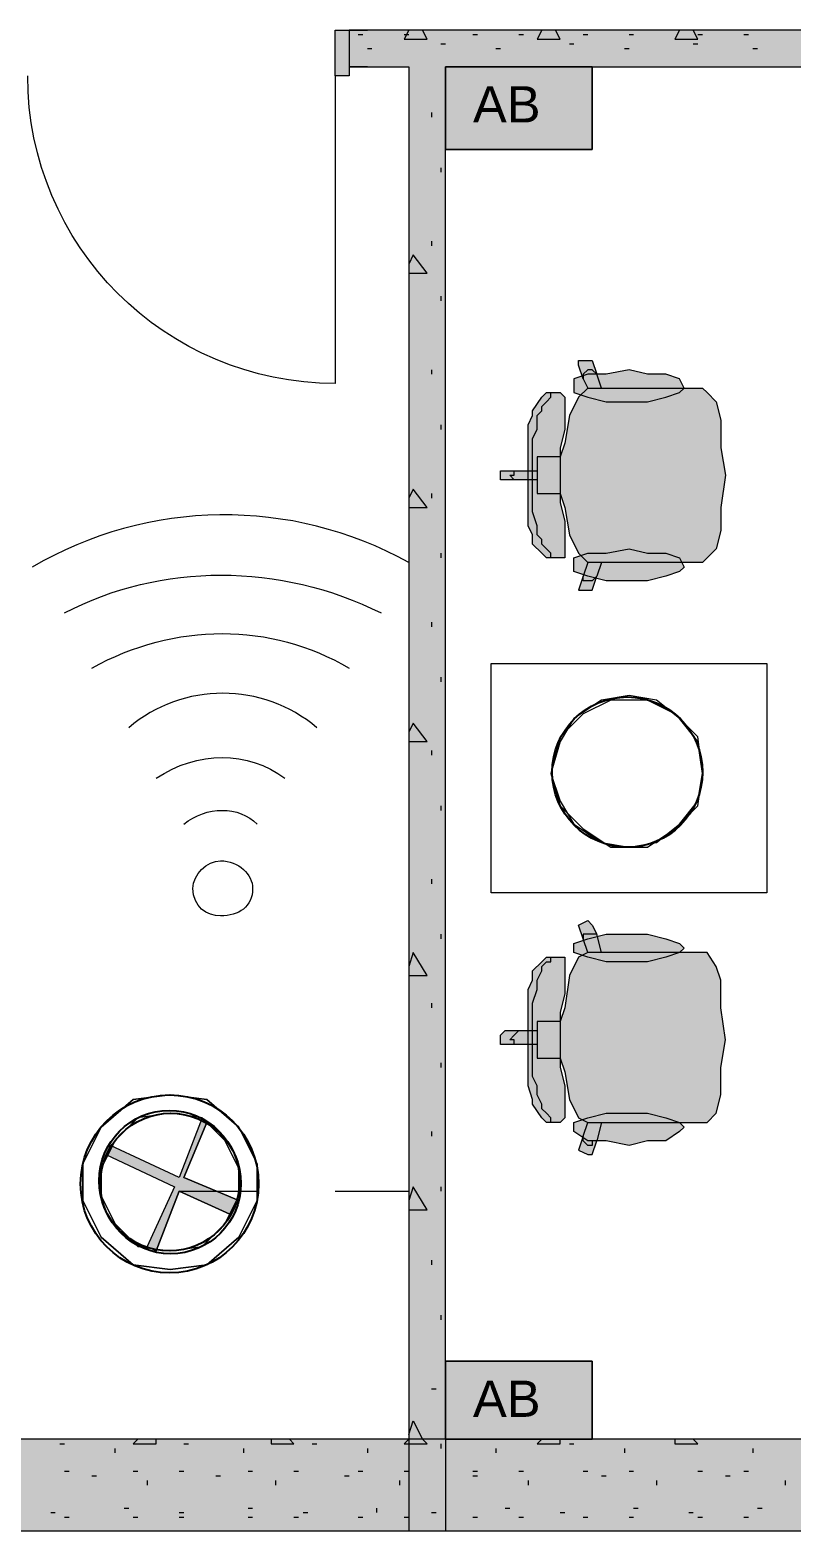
# Model space of a CAD drawing. Header units: inches. Extents: x 0.12 to 8.16, y 2.81 to 8.2.
# Drawn here: x 2.878 to 3.154, y 4.978 to 5.523 of the extents above; entities that cross this region are included whole.
import ezdxf

# ---------------------------------------------------------------- set-up
doc = ezdxf.new("R2010")
doc.units = ezdxf.units.IN
doc.header["$MEASUREMENT"] = 0
for name, color, linetype, true_color in [('PDF_Geometry', 7, 'Continuous', 0x029e21), ('PDF_Solid Fills', 7, 'Continuous', 0xffffff), ('PDF_Text', 7, 'Continuous', 0x5555ff)]:
    doc.layers.add(name, color=color, linetype=linetype, true_color=true_color)
doc.styles.add('PDF F2', font='arial.ttf')

msp = doc.modelspace()

# ---------------------------------------------------------------- hatches: boundary and pattern name
at = {"layer": 'PDF_Solid Fills', "transparency": 33554559}
for points in [[(3.113333384195963, 5.393333435058594), (3.118333384195963, 5.393333435058594), (3.121666717529297, 5.393333435058594), (3.123333384195963, 5.391666768391927), (3.126666717529297, 5.388333435058594), (3.126666717529297, 5.388333435058594), (3.128333384195964, 5.381666768391927), (3.128333384195964, 5.373333435058594), (3.128333384195964, 5.371666768391927), (3.13000005086263, 5.361666768391927), (3.048333384195963, 5.361666768391927), (3.048333384195963, 5.363333435058594), (3.05000005086263, 5.363333435058594), (3.05500005086263, 5.363333435058594), (3.061666717529297, 5.363333435058594), (3.061666717529297, 5.368333435058593), (3.06500005086263, 5.368333435058593), (3.07000005086263, 5.368333435058593), (3.071666717529297, 5.373333435058594), (3.073333384195963, 5.383333435058594), (3.076666717529297, 5.390000101725261), (3.08000005086263, 5.393333435058594), (3.078333384195963, 5.396666768391927), (3.076666717529297, 5.401666768391927), (3.076666717529297, 5.403333435058594), (3.08000005086263, 5.403333435058594), (3.081666717529297, 5.403333435058594), (3.083333384195964, 5.398333435058594), (3.08500005086263, 5.393333435058594)], [(3.09499994913737, 5.40000025431315), (3.101666615804036, 5.398333587646484), (3.108333282470703, 5.398333587646484), (3.113333282470703, 5.396666920979817), (3.11499994913737, 5.393333587646484), (3.113333282470703, 5.391666920979817), (3.108333282470703, 5.390000254313151), (3.101666615804036, 5.388333587646484), (3.09499994913737, 5.388333587646484), (3.086666615804036, 5.388333587646484), (3.07999994913737, 5.390000254313151), (3.07499994913737, 5.391666920979817), (3.07499994913737, 5.393333587646484), (3.07499994913737, 5.396666920979817), (3.07999994913737, 5.398333587646484), (3.086666615804036, 5.398333587646484)], [(3.058333290947808, 5.370000203450521), (3.058333290947808, 5.38000020345052), (3.059999957614474, 5.383333536783854), (3.059999957614474, 5.38500020345052), (3.063333290947808, 5.39000020345052), (3.064999957614475, 5.391666870117187), (3.069999957614475, 5.391666870117187), (3.071666624281141, 5.39000020345052), (3.071666624281141, 5.388333536783854), (3.071666624281141, 5.38500020345052), (3.071666624281141, 5.378333536783854), (3.069999957614475, 5.371666870117187), (3.069999957614475, 5.361666870117187), (3.058333290947808, 5.361666870117187)], [(3.113333384195963, 5.33000013563368), (3.08500005086263, 5.33000013563368), (3.083333384195964, 5.32500013563368), (3.081666717529297, 5.320000135633681), (3.08000005086263, 5.320000135633681), (3.076666717529297, 5.320000135633681), (3.076666717529297, 5.320000135633681), (3.078333384195963, 5.32500013563368), (3.08000005086263, 5.33000013563368), (3.076666717529297, 5.333333468967013), (3.073333384195963, 5.34000013563368), (3.071666717529297, 5.35000013563368), (3.07000005086263, 5.355000135633681), (3.06500005086263, 5.355000135633681), (3.061666717529297, 5.355000135633681), (3.061666717529297, 5.360000135633681), (3.05500005086263, 5.360000135633681), (3.05000005086263, 5.360000135633681), (3.048333384195963, 5.360000135633681), (3.048333384195963, 5.361666802300347), (3.13000005086263, 5.361666802300347), (3.128333384195964, 5.35000013563368), (3.128333384195964, 5.35000013563368), (3.128333384195964, 5.341666802300347), (3.126666717529297, 5.33500013563368), (3.126666717529297, 5.33500013563368), (3.123333384195963, 5.331666802300347), (3.121666717529297, 5.33000013563368), (3.118333384195963, 5.33000013563368)], [(3.058333290947808, 5.353333367241754), (3.058333290947808, 5.361666700575087), (3.069999957614475, 5.361666700575087), (3.069999957614475, 5.351666700575087), (3.071666624281141, 5.34500003390842), (3.071666624281141, 5.338333367241754), (3.071666624281141, 5.33500003390842), (3.071666624281141, 5.331666700575087), (3.069999957614475, 5.331666700575087), (3.064999957614475, 5.331666700575087), (3.063333290947808, 5.333333367241754), (3.059999957614474, 5.336666700575087), (3.059999957614474, 5.34000003390842), (3.058333290947808, 5.343333367241754)], [(3.09499994913737, 5.323332892523871), (3.086666615804036, 5.323332892523871), (3.07999994913737, 5.324999559190538), (3.07499994913737, 5.326666225857204), (3.07499994913737, 5.328332892523871), (3.07499994913737, 5.331666225857205), (3.07999994913737, 5.333332892523871), (3.086666615804036, 5.333332892523871), (3.09499994913737, 5.334999559190538), (3.101666615804036, 5.333332892523871), (3.108333282470703, 5.333332892523871), (3.113333282470703, 5.331666225857205), (3.11499994913737, 5.328332892523871), (3.113333282470703, 5.326666225857204), (3.108333282470703, 5.324999559190538), (3.101666615804036, 5.323332892523871)], [(3.113333384195963, 5.188333299424913), (3.118333384195963, 5.188333299424913), (3.121666717529297, 5.188333299424913), (3.123333384195963, 5.188333299424913), (3.126666717529297, 5.183333299424913), (3.126666717529297, 5.183333299424913), (3.128333384195964, 5.178333299424913), (3.128333384195964, 5.168333299424913), (3.128333384195964, 5.168333299424913), (3.13000005086263, 5.156666632758246), (3.048333384195963, 5.156666632758246), (3.048333384195963, 5.158333299424912), (3.05000005086263, 5.159999966091579), (3.05500005086263, 5.159999966091579), (3.061666717529297, 5.159999966091579), (3.061666717529297, 5.163333299424912), (3.06500005086263, 5.163333299424912), (3.07000005086263, 5.163333299424912), (3.071666717529297, 5.168333299424913), (3.073333384195963, 5.179999966091579), (3.076666717529297, 5.186666632758246), (3.08000005086263, 5.188333299424913), (3.078333384195963, 5.193333299424912), (3.076666717529297, 5.198333299424912), (3.076666717529297, 5.198333299424912), (3.08000005086263, 5.199999966091579), (3.081666717529297, 5.198333299424912), (3.083333384195964, 5.194999966091579), (3.08500005086263, 5.188333299424913)], [(3.09499994913737, 5.194999694824219), (3.101666615804036, 5.194999694824219), (3.108333282470703, 5.193333028157552), (3.113333282470703, 5.191666361490886), (3.11499994913737, 5.189999694824219), (3.113333282470703, 5.188333028157552), (3.108333282470703, 5.186666361490885), (3.101666615804036, 5.184999694824219), (3.09499994913737, 5.184999694824219), (3.086666615804036, 5.184999694824219), (3.07999994913737, 5.186666361490885), (3.07499994913737, 5.188333028157552), (3.07499994913737, 5.189999694824219), (3.07499994913737, 5.191666361490886), (3.07999994913737, 5.193333028157552), (3.086666615804036, 5.194999694824219)], [(3.058333290947808, 5.16500006781684), (3.058333290947808, 5.17500006781684), (3.059999957614474, 5.178333401150174), (3.059999957614474, 5.181666734483507), (3.063333290947808, 5.18500006781684), (3.064999957614475, 5.186666734483507), (3.069999957614475, 5.186666734483507), (3.071666624281141, 5.186666734483507), (3.071666624281141, 5.183333401150174), (3.071666624281141, 5.18000006781684), (3.071666624281141, 5.173333401150174), (3.069999957614475, 5.166666734483507), (3.069999957614475, 5.156666734483506), (3.058333290947808, 5.156666734483506)], [(3.113333384195963, 5.126666598849826), (3.08500005086263, 5.126666598849826), (3.083333384195964, 5.119999932183159), (3.081666717529297, 5.114999932183159), (3.08000005086263, 5.114999932183159), (3.076666717529297, 5.116666598849826), (3.076666717529297, 5.116666598849826), (3.078333384195963, 5.121666598849826), (3.08000005086263, 5.126666598849826), (3.076666717529297, 5.128333265516493), (3.073333384195963, 5.13499993218316), (3.071666717529297, 5.144999932183159), (3.07000005086263, 5.149999932183159), (3.06500005086263, 5.149999932183159), (3.061666717529297, 5.149999932183159), (3.061666717529297, 5.154999932183159), (3.05500005086263, 5.154999932183159), (3.05000005086263, 5.154999932183159), (3.048333384195963, 5.154999932183159), (3.048333384195963, 5.156666598849826), (3.13000005086263, 5.156666598849826), (3.128333384195964, 5.146666598849825), (3.128333384195964, 5.146666598849825), (3.128333384195964, 5.136666598849826), (3.126666717529297, 5.129999932183159), (3.126666717529297, 5.129999932183159), (3.123333384195963, 5.126666598849826), (3.121666717529297, 5.126666598849826), (3.118333384195963, 5.126666598849826)], [(3.058333290947808, 5.15000025431315), (3.058333290947808, 5.156666920979817), (3.069999957614475, 5.156666920979817), (3.069999957614475, 5.146666920979817), (3.071666624281141, 5.140000254313151), (3.071666624281141, 5.135000254313151), (3.071666624281141, 5.130000254313151), (3.071666624281141, 5.128333587646484), (3.069999957614475, 5.126666920979817), (3.064999957614475, 5.126666920979817), (3.063333290947808, 5.128333587646484), (3.059999957614474, 5.133333587646484), (3.059999957614474, 5.135000254313151), (3.058333290947808, 5.140000254313151)], [(3.09499994913737, 5.118333180745442), (3.086666615804036, 5.119999847412109), (3.07999994913737, 5.119999847412109), (3.07499994913737, 5.123333180745442), (3.07499994913737, 5.124999847412109), (3.07499994913737, 5.126666514078776), (3.07999994913737, 5.128333180745442), (3.086666615804036, 5.129999847412109), (3.09499994913737, 5.129999847412109), (3.101666615804036, 5.129999847412109), (3.108333282470703, 5.128333180745442), (3.113333282470703, 5.126666514078776), (3.11499994913737, 5.124999847412109), (3.113333282470703, 5.123333180745442), (3.108333282470703, 5.119999847412109), (3.101666615804036, 5.119999847412109)]]:
    msp.add_hatch(color=256, dxfattribs=at).paths.add_polyline_path(points)
at = {"layer": 'PDF_Solid Fills', "true_color": 0xaaaaaa, "transparency": 33554559}
msp.add_hatch(color=253, dxfattribs=at).paths.add_polyline_path([(2.953333112928602, 5.098333570692274), (2.949999779595269, 5.093333570692274), (2.931666446261936, 5.101666904025607), (2.923333112928602, 5.080000237358941), (2.919999779595269, 5.081666904025608), (2.929999779595269, 5.103333570692274), (2.904999779595269, 5.115000237358941), (2.906666446261935, 5.118333570692274), (2.931666446261936, 5.106666904025608), (2.939999779595269, 5.128333570692274), (2.941666446261936, 5.126666904025607), (2.933333112928602, 5.106666904025608)])

# ---------------------------------------------------------------- linework, layer by layer
at = {"layer": 'PDF_Geometry', "color": 30, "lineweight": 9, "true_color": 0xff6600}
msp.add_lwpolyline([(2.993333177083333, 5.506666822916666), (2.988333385416666, 5.506666822916666), (2.988333385416666, 5.523333229166667), (2.993333177083333, 5.523333229166667)], close=True, dxfattribs=at)
at = {"layer": 'PDF_Geometry', "color": 7, "lineweight": 9}
for points in [[(3.02833334375, 5.011666614583334), (3.02833334375, 5.510000229166667), (3.3999999375, 5.510000229166667), (3.3999999375, 5.523333229166667), (3.02833334375, 5.523333229166667), (2.993333177083333, 5.523333229166667), (2.993333177083333, 5.510000229166667), (3, 5.510000229166667), (2.993333177083333, 5.510000229166667)], [(3, 5.523333229166667), (2.993333177083333, 5.523333229166667), (3, 5.523333229166667), (2.993333177083333, 5.523333229166667), (2.993333177083333, 5.510000229166667), (3, 5.510000229166667)], [(2.993333177083333, 5.523333229166667), (2.993333177083333, 5.510000229166667), (3.015000020833333, 5.510000229166667), (3.015000020833333, 5.011666614583334)], [(3.015000020833333, 4.978333156250001), (3.02833334375, 4.978333156250001)]]:
    msp.add_lwpolyline(points, dxfattribs=at)
at = {"layer": 'PDF_Geometry', "color": 85, "lineweight": 13, "true_color": 0x68b353}
for points in [[(2.99666659375, 5.52166684375), (2.998333291666667, 5.52166684375)], [(3.015000020833333, 5.523333229166667), (3.013333322916666, 5.519999822916667), (3.02166653125, 5.519999822916667), (3.020000135416666, 5.523333229166667)], [(3.013333322916666, 5.52166684375), (3.015000020833333, 5.52166684375)], [(3.038333260416667, 5.52166684375), (3.039999958333333, 5.52166684375)], [(3.054999989583333, 5.52166684375), (3.0566666875, 5.52166684375)], [(3.063333197916667, 5.523333229166667), (3.061666802083333, 5.519999822916667), (3.070000010416667, 5.519999822916667), (3.0683333125, 5.523333229166667)], [(3.07833321875, 5.52166684375), (3.079999927083334, 5.52166684375)], [(3.094999947916667, 5.52166684375), (3.09666665625, 5.52166684375)], [(3.113333385416666, 5.523333229166667), (3.111666677083333, 5.519999822916667), (3.119999885416667, 5.519999822916667), (3.118333177083333, 5.523333229166667)], [(3.119999885416667, 5.52166684375), (3.12166659375, 5.52166684375)], [(3.136666614583334, 5.52166684375), (3.138333322916666, 5.52166684375)], [(3, 5.516666416666666), (3.001666708333333, 5.516666416666666)], [(3.026666645833333, 5.5183334375), (3.02833334375, 5.5183334375)], [(3.04666678125, 5.516666416666666), (3.048333489583333, 5.516666416666666)], [(3.073333427083333, 5.5183334375), (3.075000125, 5.5183334375)], [(3.093333239583333, 5.516666416666666), (3.094999947916667, 5.516666416666666)], [(3.118333177083333, 5.5183334375), (3.119999885416667, 5.5183334375)], [(3.140000020833333, 5.516666416666666), (3.141666729166666, 5.516666416666666)], [(3.023333229166666, 5.493333177083334), (3.023333229166666, 5.491666791666667)], [(3.026666645833333, 5.473333354166668), (3.026666645833333, 5.47166696875)], [(3.023333229166666, 5.44666671875), (3.023333229166666, 5.444999697916667)], [(3.015000020833333, 5.435000104166667), (3.02166653125, 5.435000104166667), (3.016666729166666, 5.441666916666668), (3.015000020833333, 5.438333510416667)], [(3.026666645833333, 5.426666895833334), (3.026666645833333, 5.424999875)], [(3.023333229166666, 5.400000250000001), (3.023333229166666, 5.398333229166667)], [(3.026666645833333, 5.379999791666666), (3.026666645833333, 5.37833340625)], [(3.015000020833333, 5.34999975), (3.02166653125, 5.34999975), (3.016666729166666, 5.356666562500001), (3.015000020833333, 5.353333156250001)], [(3.023333229166666, 5.355000177083333), (3.023333229166666, 5.353333156250001)], [(3.026666645833333, 5.333333333333334), (3.026666645833333, 5.331666947916666)], [(3.023333229166666, 5.308333083333333), (3.023333229166666, 5.306666687500001)], [(3.026666645833333, 5.288333260416667), (3.026666645833333, 5.286666875000001)], [(3.015000020833333, 5.265000020833334), (3.02166653125, 5.265000020833334), (3.016666729166666, 5.27166684375), (3.015000020833333, 5.2683334375)], [(3.023333229166666, 5.261666614583334), (3.023333229166666, 5.260000229166667)], [(3.026666645833333, 5.241666791666667), (3.026666645833333, 5.239999770833334)], [(3.023333229166666, 5.215000156249999), (3.023333229166666, 5.213333125)], [(3.026666645833333, 5.194999697916667), (3.026666645833333, 5.1933333125)], [(3.015000020833333, 5.180000302083334), (3.02166653125, 5.180000302083334), (3.016666729166666, 5.188333510416667), (3.015000020833333, 5.183333083333333)], [(3.023333229166666, 5.170000072916667), (3.023333229166666, 5.168333052083334)], [(3.026666645833333, 5.148333229166667), (3.026666645833333, 5.14666684375)], [(3.023333229166666, 5.123333614583333), (3.023333229166666, 5.12166659375)], [(3.015000020833333, 5.094999947916667), (3.02166653125, 5.094999947916667), (3.016666729166666, 5.103333156250001), (3.015000020833333, 5.098333354166668)], [(3.026666645833333, 5.103333156250001), (3.026666645833333, 5.101666770833333)], [(3.023333229166666, 5.076666510416667), (3.023333229166666, 5.075000125000001)], [(3.026666645833333, 5.056666687500001), (3.026666645833333, 5.055000302083334)], [(3.023333229166666, 5.030000052083333), (3.0249999375, 5.030000052083333)], [(3.015000020833333, 5.013333635416667), (3.016666729166666, 5.0183334375), (3.020000135416666, 5.011666614583334)]]:
    msp.add_lwpolyline(points, dxfattribs=at)
at = {"layer": 'PDF_Geometry', "color": 7, "lineweight": 13}
for points in [[(3.081666625, 5.480000177083333), (3.081666625, 5.510000229166667), (3.02833334375, 5.510000229166667), (3.02833334375, 5.480000177083333)], [(3.12166659375, 5.25333340625), (3.119999885416667, 5.266666416666666), (3.111666677083333, 5.275000250000001), (3.101666770833333, 5.280000052083333), (3.088333447916666, 5.280000052083333), (3.07833321875, 5.275000250000001), (3.070000010416667, 5.266666416666666), (3.066666604166667, 5.25333340625), (3.070000010416667, 5.241666791666667), (3.07833321875, 5.233333583333334), (3.088333447916666, 5.226666770833333), (3.101666770833333, 5.226666770833333), (3.111666677083333, 5.233333583333334), (3.119999885416667, 5.241666791666667)], [(3.081666625, 5.011666614583334), (3.081666625, 5.04000028125), (3.02833334375, 5.04000028125), (3.02833334375, 5.011666614583334)], [(2.811666802083333, 5.011666614583334), (2.811666802083333, 4.984999979166666), (2.811666802083333, 4.978333156250001), (2.811666802083333, 4.984999979166666), (2.811666802083333, 4.978333156250001), (3.015000020833333, 4.978333156250001), (3.02833334375, 4.978333156250001), (3.183333395833333, 4.978333156250001), (3.183333395833333, 4.984999979166666), (3.183333395833333, 5.011666614583334), (3.02833334375, 5.011666614583334), (3.015000020833333, 5.011666614583334)]]:
    msp.add_lwpolyline(points, close=True, dxfattribs=at)
at = {"layer": 'PDF_Geometry', "color": 1, "lineweight": 13}
for points in [[(3.02833334375, 5.510000229166667), (3.081666625, 5.510000229166667), (3.081666625, 5.480000177083333), (3.02833334375, 5.480000177083333)], [(3.045000072916666, 5.293333052083334), (3.145000135416666, 5.293333052083334), (3.145000135416666, 5.209999718750001), (3.045000072916666, 5.209999718750001)], [(3.12166659375, 5.25333340625), (3.119999885416667, 5.265000020833334), (3.113333385416666, 5.273333229166667), (3.104999864583333, 5.280000052083333), (3.094999947916667, 5.2816664375), (3.085000041666667, 5.280000052083333), (3.075000125, 5.273333229166667), (3.070000010416667, 5.265000020833334), (3.066666604166667, 5.25333340625), (3.070000010416667, 5.243333177083334), (3.075000125, 5.234999979166666), (3.085000041666667, 5.228333156250001), (3.094999947916667, 5.226666770833333), (3.104999864583333, 5.228333156250001), (3.113333385416666, 5.234999979166666), (3.119999885416667, 5.243333177083334)], [(3.02833334375, 5.04000028125), (3.081666625, 5.04000028125), (3.081666625, 5.011666614583334), (3.02833334375, 5.011666614583334)]]:
    msp.add_lwpolyline(points, close=True, dxfattribs=at)
at = {"layer": 'PDF_Geometry', "color": 30, "lineweight": 13, "true_color": 0xff6600}
msp.add_lwpolyline([(2.988333385416666, 5.506666822916666), (2.988333385416666, 5.394999822916667, -0.4141804958960137), (2.876666708333328, 5.506666822916666)], format="xyb", dxfattribs=at)
at = {"layer": 'PDF_Geometry', "lineweight": 9}
for points in [[(3.085000041666667, 5.3933334375), (3.083333333333333, 5.398333229166667), (3.081666625, 5.400000250000001), (3.079999927083334, 5.400000250000001), (3.07833321875, 5.398333229166667), (3.07833321875, 5.39666684375), (3.076666510416667, 5.401666645833333), (3.076666510416667, 5.40333303125), (3.079999927083334, 5.40333303125), (3.081666625, 5.40333303125), (3.083333333333333, 5.398333229166667)], [(3.07833321875, 5.398333229166667), (3.07833321875, 5.398333229166667)], [(3.07833321875, 5.39666684375), (3.079999927083334, 5.3933334375), (3.085000041666667, 5.3933334375), (3.113333385416666, 5.3933334375), (3.118333177083333, 5.3933334375), (3.12166659375, 5.3933334375), (3.123333291666667, 5.391666416666666), (3.126666708333333, 5.388333635416667), (3.128333406249999, 5.381666822916666), (3.128333406249999, 5.373333614583333), (3.128333406249999, 5.37166659375), (3.130000114583333, 5.361666364583334), (3.128333406249999, 5.34999975), (3.128333406249999, 5.341666541666667), (3.126666708333333, 5.334999718750001), (3.123333291666667, 5.331666947916666), (3.12166659375, 5.329999927083334), (3.118333177083333, 5.329999927083334), (3.113333385416666, 5.329999927083334), (3.085000041666667, 5.329999927083334), (3.079999927083334, 5.329999927083334), (3.07833321875, 5.325000125000001)], [(3.079999927083334, 5.400000250000001), (3.079999927083334, 5.400000250000001)], [(3.081666625, 5.400000250000001), (3.081666625, 5.400000250000001)], [(3.081666625, 5.400000250000001), (3.081666625, 5.400000250000001)], [(3.066666604166667, 5.331666947916666), (3.066666604166667, 5.333333333333334), (3.064999895833333, 5.334999718750001), (3.063333197916667, 5.336666739583334), (3.063333197916667, 5.338333125), (3.061666802083333, 5.340000156249999), (3.061666802083333, 5.3433335625), (3.060000104166667, 5.348333354166668), (3.060000104166667, 5.353333156250001), (3.060000104166667, 5.356666562500001), (3.060000104166667, 5.361666364583334), (3.060000104166667, 5.366666791666667), (3.060000104166667, 5.370000208333334), (3.060000104166667, 5.375), (3.061666802083333, 5.37833340625), (3.061666802083333, 5.383333208333333), (3.063333197916667, 5.385000229166667), (3.063333197916667, 5.386666614583334), (3.064999895833333, 5.388333635416667), (3.066666604166667, 5.390000020833334), (3.066666604166667, 5.391666416666666)], [(3.079999927083334, 5.3933334375), (3.076666510416667, 5.390000020833334), (3.073333427083333, 5.383333208333333), (3.07166671875, 5.373333614583333), (3.070000010416667, 5.368333177083334), (3.070000010416667, 5.361666364583334), (3.070000010416667, 5.355000177083333), (3.07166671875, 5.34999975), (3.073333427083333, 5.340000156249999), (3.076666510416667, 5.333333333333334), (3.079999927083334, 5.329999927083334)], [(3.079999927083334, 5.3933334375), (3.079999927083334, 5.3933334375)], [(3.066666604166667, 5.390000020833334), (3.066666604166667, 5.390000020833334)], [(3.126666708333333, 5.388333635416667), (3.126666708333333, 5.388333635416667)], [(3.070000010416667, 5.368333177083334), (3.064999895833333, 5.368333177083334), (3.061666802083333, 5.368333177083334), (3.061666802083333, 5.363333385416666), (3.061666802083333, 5.361666364583334), (3.061666802083333, 5.359999979166666), (3.061666802083333, 5.355000177083333), (3.064999895833333, 5.355000177083333), (3.070000010416667, 5.355000177083333)], [(3.054999989583333, 5.359999979166666), (3.049999875, 5.359999979166666), (3.048333489583333, 5.359999979166666), (3.048333489583333, 5.361666364583334), (3.048333489583333, 5.363333385416666), (3.049999875, 5.363333385416666), (3.054999989583333, 5.363333385416666)], [(3.061666802083333, 5.359999979166666), (3.054999989583333, 5.359999979166666), (3.05333328125, 5.359999979166666), (3.051666572916667, 5.361666364583334), (3.05333328125, 5.361666364583334), (3.05333328125, 5.363333385416666), (3.054999989583333, 5.363333385416666), (3.061666802083333, 5.363333385416666)], [(3.05333328125, 5.363333385416666), (3.05333328125, 5.363333385416666)], [(3.05333328125, 5.359999979166666), (3.05333328125, 5.359999979166666)], [(3.05333328125, 5.359999979166666), (3.05333328125, 5.359999979166666)], [(3.128333406249999, 5.34999975), (3.128333406249999, 5.34999975)], [(3.066666604166667, 5.331666947916666), (3.066666604166667, 5.331666947916666)], [(3.126666708333333, 5.334999718750001), (3.126666708333333, 5.334999718750001)], [(3.085000041666667, 5.329999927083334), (3.083333333333333, 5.325000125000001), (3.081666625, 5.323333104166667), (3.079999927083334, 5.323333104166667), (3.07833321875, 5.323333104166667), (3.07833321875, 5.325000125000001), (3.076666510416667, 5.319999697916667), (3.079999927083334, 5.319999697916667), (3.081666625, 5.319999697916667), (3.083333333333333, 5.325000125000001)], [(3.07833321875, 5.325000125000001), (3.07833321875, 5.325000125000001)], [(3.079999927083334, 5.329999927083334), (3.079999927083334, 5.329999927083334)], [(3.076666510416667, 5.319999697916667), (3.076666510416667, 5.319999697916667)], [(3.079999927083334, 5.323333104166667), (3.079999927083334, 5.323333104166667)], [(3.081666625, 5.323333104166667), (3.081666625, 5.323333104166667)], [(3.081666625, 5.323333104166667), (3.081666625, 5.323333104166667)], [(3.085000041666667, 5.188333510416667), (3.083333333333333, 5.194999697916667), (3.081666625, 5.194999697916667), (3.079999927083334, 5.194999697916667), (3.07833321875, 5.194999697916667), (3.07833321875, 5.1933333125), (3.076666510416667, 5.198333104166667), (3.079999927083334, 5.200000125000001), (3.081666625, 5.198333104166667), (3.083333333333333, 5.194999697916667)], [(3.07833321875, 5.12166659375), (3.079999927083334, 5.126666385416668), (3.085000041666667, 5.126666385416668), (3.113333385416666, 5.126666385416668), (3.118333177083333, 5.126666385416668), (3.12166659375, 5.126666385416668), (3.123333291666667, 5.126666385416668), (3.126666708333333, 5.129999791666666), (3.128333406249999, 5.136666614583334), (3.128333406249999, 5.14666684375), (3.130000114583333, 5.1566664375), (3.128333406249999, 5.168333052083334), (3.128333406249999, 5.17833328125), (3.126666708333333, 5.183333083333333), (3.123333291666667, 5.188333510416667), (3.12166659375, 5.188333510416667), (3.118333177083333, 5.188333510416667), (3.113333385416666, 5.188333510416667), (3.108333270833333, 5.186666489583334), (3.101666770833333, 5.185000104166667), (3.094999947916667, 5.185000104166667), (3.086666739583333, 5.185000104166667), (3.079999927083334, 5.186666489583334), (3.075000125, 5.188333510416667), (3.075000125, 5.189999895833334), (3.075000125, 5.191666916666668), (3.079999927083334, 5.1933333125), (3.086666739583333, 5.194999697916667), (3.094999947916667, 5.194999697916667), (3.101666770833333, 5.194999697916667), (3.108333270833333, 5.1933333125), (3.113333385416666, 5.191666916666668), (3.11500009375, 5.189999895833334), (3.113333385416666, 5.188333510416667), (3.085000041666667, 5.188333510416667), (3.079999927083334, 5.188333510416667), (3.07833321875, 5.1933333125)], [(3.076666510416667, 5.198333104166667), (3.076666510416667, 5.198333104166667)], [(3.079999927083334, 5.194999697916667), (3.079999927083334, 5.194999697916667)], [(3.081666625, 5.194999697916667), (3.081666625, 5.194999697916667)], [(3.081666625, 5.194999697916667), (3.081666625, 5.194999697916667)], [(3.07833321875, 5.1933333125), (3.07833321875, 5.1933333125)], [(3.066666604166667, 5.126666385416668), (3.066666604166667, 5.12833340625), (3.064999895833333, 5.129999791666666), (3.063333197916667, 5.131666822916666), (3.063333197916667, 5.133333208333333), (3.061666802083333, 5.136666614583334), (3.061666802083333, 5.140000020833334), (3.060000104166667, 5.1433334375), (3.060000104166667, 5.148333229166667), (3.060000104166667, 5.15333303125), (3.060000104166667, 5.1566664375), (3.060000104166667, 5.161666875000001), (3.060000104166667, 5.166666666666667), (3.060000104166667, 5.170000072916667), (3.061666802083333, 5.174999875), (3.061666802083333, 5.17833328125), (3.063333197916667, 5.181666687500001), (3.063333197916667, 5.183333083333333), (3.064999895833333, 5.185000104166667), (3.066666604166667, 5.185000104166667), (3.066666604166667, 5.186666489583334)], [(3.066666604166667, 5.186666489583334), (3.066666604166667, 5.186666489583334)], [(3.079999927083334, 5.188333510416667), (3.076666510416667, 5.186666489583334), (3.073333427083333, 5.180000302083334), (3.07166671875, 5.168333052083334), (3.070000010416667, 5.163333260416667), (3.070000010416667, 5.1566664375), (3.070000010416667, 5.150000250000001), (3.07166671875, 5.144999822916667), (3.073333427083333, 5.135000229166667), (3.076666510416667, 5.12833340625), (3.079999927083334, 5.126666385416668)], [(3.079999927083334, 5.188333510416667), (3.079999927083334, 5.188333510416667)], [(3.126666708333333, 5.183333083333333), (3.126666708333333, 5.183333083333333)], [(3.128333406249999, 5.168333052083334), (3.128333406249999, 5.168333052083334)], [(3.070000010416667, 5.163333260416667), (3.064999895833333, 5.163333260416667), (3.061666802083333, 5.163333260416667), (3.061666802083333, 5.159999843750001), (3.061666802083333, 5.1566664375), (3.061666802083333, 5.155000052083333), (3.061666802083333, 5.150000250000001), (3.064999895833333, 5.150000250000001), (3.070000010416667, 5.150000250000001)], [(3.054999989583333, 5.155000052083333), (3.049999875, 5.155000052083333), (3.048333489583333, 5.155000052083333), (3.048333489583333, 5.1566664375), (3.048333489583333, 5.158333458333334), (3.049999875, 5.159999843750001), (3.054999989583333, 5.159999843750001)], [(3.061666802083333, 5.155000052083333), (3.054999989583333, 5.155000052083333), (3.05333328125, 5.155000052083333), (3.05333328125, 5.1566664375), (3.051666572916667, 5.1566664375), (3.05333328125, 5.158333458333334), (3.054999989583333, 5.159999843750001), (3.061666802083333, 5.159999843750001)], [(3.05333328125, 5.158333458333334), (3.05333328125, 5.158333458333334)], [(3.05333328125, 5.158333458333334), (3.05333328125, 5.158333458333334)], [(3.05333328125, 5.155000052083333), (3.05333328125, 5.155000052083333)], [(3.128333406249999, 5.14666684375), (3.128333406249999, 5.14666684375)], [(3.126666708333333, 5.129999791666666), (3.126666708333333, 5.129999791666666)], [(3.066666604166667, 5.12833340625), (3.066666604166667, 5.12833340625)], [(3.085000041666667, 5.126666385416668), (3.083333333333333, 5.120000208333334), (3.081666625, 5.120000208333334), (3.081666625, 5.118333177083334), (3.079999927083334, 5.118333177083334), (3.07833321875, 5.120000208333334), (3.07833321875, 5.12166659375), (3.076666510416667, 5.116666791666667), (3.079999927083334, 5.114999770833334), (3.081666625, 5.114999770833334), (3.083333333333333, 5.120000208333334)], [(3.079999927083334, 5.126666385416668), (3.079999927083334, 5.126666385416668)], [(3.07833321875, 5.120000208333334), (3.07833321875, 5.120000208333334)], [(3.079999927083334, 5.118333177083334), (3.079999927083334, 5.118333177083334)], [(3.081666625, 5.118333177083334), (3.081666625, 5.118333177083334)], [(3.076666510416667, 5.116666791666667), (3.076666510416667, 5.116666791666667)]]:
    msp.add_lwpolyline(points, dxfattribs=at)
for points in [[(3.094999947916667, 5.400000250000001), (3.086666739583333, 5.398333229166667), (3.079999927083334, 5.398333229166667), (3.075000125, 5.39666684375), (3.075000125, 5.3933334375), (3.075000125, 5.391666416666666), (3.079999927083334, 5.390000020833334), (3.086666739583333, 5.388333635416667), (3.094999947916667, 5.388333635416667), (3.101666770833333, 5.388333635416667), (3.108333270833333, 5.390000020833334), (3.113333385416666, 5.391666416666666), (3.11500009375, 5.3933334375), (3.113333385416666, 5.39666684375), (3.108333270833333, 5.398333229166667), (3.101666770833333, 5.398333229166667)], [(3.07166671875, 5.37833340625), (3.070000010416667, 5.37166659375), (3.070000010416667, 5.361666364583334), (3.070000010416667, 5.351666770833333), (3.07166671875, 5.344999947916667), (3.07166671875, 5.338333125), (3.07166671875, 5.334999718750001), (3.07166671875, 5.331666947916666), (3.070000010416667, 5.331666947916666), (3.064999895833333, 5.331666947916666), (3.063333197916667, 5.333333333333334), (3.060000104166667, 5.336666739583334), (3.060000104166667, 5.340000156249999), (3.058333395833333, 5.3433335625), (3.058333395833333, 5.353333156250001), (3.058333395833333, 5.361666364583334), (3.058333395833333, 5.370000208333334), (3.058333395833333, 5.379999791666666), (3.060000104166667, 5.383333208333333), (3.060000104166667, 5.385000229166667), (3.063333197916667, 5.390000020833334), (3.064999895833333, 5.391666416666666), (3.070000010416667, 5.391666416666666), (3.07166671875, 5.390000020833334), (3.07166671875, 5.388333635416667), (3.07166671875, 5.385000229166667)], [(3.094999947916667, 5.323333104166667), (3.086666739583333, 5.323333104166667), (3.079999927083334, 5.325000125000001), (3.075000125, 5.326666510416667), (3.075000125, 5.328333541666668), (3.075000125, 5.331666947916666), (3.079999927083334, 5.333333333333334), (3.086666739583333, 5.333333333333334), (3.094999947916667, 5.334999718750001), (3.101666770833333, 5.333333333333334), (3.108333270833333, 5.333333333333334), (3.113333385416666, 5.331666947916666), (3.11500009375, 5.328333541666668), (3.113333385416666, 5.326666510416667), (3.108333270833333, 5.325000125000001), (3.101666770833333, 5.323333104166667)], [(3.07166671875, 5.173333489583333), (3.070000010416667, 5.166666666666667), (3.070000010416667, 5.1566664375), (3.070000010416667, 5.14666684375), (3.07166671875, 5.140000020833334), (3.07166671875, 5.135000229166667), (3.07166671875, 5.129999791666666), (3.07166671875, 5.12833340625), (3.070000010416667, 5.126666385416668), (3.064999895833333, 5.126666385416668), (3.063333197916667, 5.12833340625), (3.060000104166667, 5.133333208333333), (3.060000104166667, 5.135000229166667), (3.058333395833333, 5.140000020833334), (3.058333395833333, 5.150000250000001), (3.058333395833333, 5.1566664375), (3.058333395833333, 5.16500028125), (3.058333395833333, 5.174999875), (3.060000104166667, 5.17833328125), (3.060000104166667, 5.181666687500001), (3.063333197916667, 5.185000104166667), (3.064999895833333, 5.186666489583334), (3.070000010416667, 5.186666489583334), (3.07166671875, 5.186666489583334), (3.07166671875, 5.183333083333333), (3.07166671875, 5.180000302083334)], [(3.094999947916667, 5.118333177083334), (3.086666739583333, 5.120000208333334), (3.079999927083334, 5.120000208333334), (3.075000125, 5.123333614583333), (3.075000125, 5.125), (3.075000125, 5.126666385416668), (3.079999927083334, 5.12833340625), (3.086666739583333, 5.129999791666666), (3.094999947916667, 5.129999791666666), (3.101666770833333, 5.129999791666666), (3.108333270833333, 5.12833340625), (3.113333385416666, 5.126666385416668), (3.11500009375, 5.125), (3.113333385416666, 5.123333614583333), (3.108333270833333, 5.120000208333334), (3.101666770833333, 5.120000208333334)]]:
    msp.add_lwpolyline(points, close=True, dxfattribs=at)
at = {"layer": 'PDF_Geometry', "color": 8, "lineweight": 13, "true_color": 0x7f7f7f}
for points in [[(2.92833328125, 5.136666614583334), (2.914999958333333, 5.135000229166667), (2.90333334375, 5.125), (2.89666653125, 5.111666364583334), (2.89666653125, 5.098333354166668), (2.90333334375, 5.084999718750001), (2.914999958333333, 5.075000125000001), (2.92833328125, 5.073333104166667), (2.941666604166667, 5.075000125000001), (2.95333321875, 5.084999718750001), (2.960000041666667, 5.098333354166668), (2.960000041666667, 5.111666364583334), (2.95333321875, 5.125), (2.941666604166667, 5.135000229166667)], [(2.92833328125, 5.079999927083334), (2.939999895833333, 5.081666947916666), (2.948333427083333, 5.090000156249999), (2.95333321875, 5.09999975), (2.95333321875, 5.109999979166666), (2.948333427083333, 5.120000208333334), (2.939999895833333, 5.12833340625), (2.92833328125, 5.129999791666666), (2.916666666666667, 5.12833340625), (2.908333458333333, 5.120000208333334), (2.90333334375, 5.109999979166666), (2.90333334375, 5.09999975), (2.908333458333333, 5.090000156249999), (2.916666666666667, 5.081666947916666)], [(2.92833328125, 5.129999791666666), (2.916666666666667, 5.12833340625), (2.908333458333333, 5.120000208333334), (2.90333334375, 5.109999979166666), (2.90333334375, 5.09999975), (2.908333458333333, 5.090000156249999), (2.916666666666667, 5.081666947916666), (2.92833328125, 5.079999927083334), (2.939999895833333, 5.081666947916666), (2.948333427083333, 5.090000156249999), (2.95333321875, 5.09999975), (2.95333321875, 5.109999979166666), (2.948333427083333, 5.120000208333334), (2.939999895833333, 5.12833340625)], [(2.95333321875, 5.098333354166668), (2.933333395833333, 5.106666562500001), (2.941666604166667, 5.126666385416668), (2.939999895833333, 5.12833340625), (2.9316666875, 5.106666562500001), (2.906666760416666, 5.118333177083334), (2.905000052083333, 5.114999770833334), (2.929999989583333, 5.103333156250001), (2.920000072916666, 5.081666947916666), (2.923333489583333, 5.079999927083334), (2.9316666875, 5.101666770833333), (2.950000125, 5.0933335625)]]:
    msp.add_lwpolyline(points, close=True, dxfattribs=at)
at = {"layer": 'PDF_Geometry', "color": 123, "lineweight": 13, "true_color": 0x71cebe}
for points in [[(2.92833328125, 5.136666614583334), (2.941666604166667, 5.135000229166667), (2.95333321875, 5.125), (2.960000041666667, 5.111666364583334), (2.960000041666667, 5.098333354166668), (2.95333321875, 5.084999718750001), (2.941666604166667, 5.075000125000001), (2.92833328125, 5.073333104166667), (2.914999958333333, 5.075000125000001), (2.90333334375, 5.084999718750001), (2.89666653125, 5.098333354166668), (2.89666653125, 5.111666364583334), (2.90333334375, 5.125), (2.914999958333333, 5.135000229166667)], [(2.92833328125, 5.129999791666666), (2.916666666666667, 5.12833340625), (2.908333458333333, 5.120000208333334), (2.90333334375, 5.109999979166666), (2.90333334375, 5.09999975), (2.908333458333333, 5.090000156249999), (2.916666666666667, 5.081666947916666), (2.92833328125, 5.079999927083334), (2.939999895833333, 5.081666947916666), (2.948333427083333, 5.090000156249999), (2.95333321875, 5.09999975), (2.95333321875, 5.109999979166666), (2.948333427083333, 5.120000208333334), (2.939999895833333, 5.12833340625)]]:
    msp.add_lwpolyline(points, close=True, dxfattribs=at)
at = {"layer": 'PDF_Geometry', "color": 251, "lineweight": 9, "true_color": 0x6a6a6a}
for points in [[(2.939999895833333, 5.12833340625), (2.9316666875, 5.106666562500001), (2.906666760416666, 5.118333177083334)], [(2.941666604166667, 5.126666385416668), (2.933333395833333, 5.106666562500001), (2.95333321875, 5.098333354166668)], [(2.905000052083333, 5.114999770833334), (2.929999989583333, 5.103333156250001), (2.920000072916666, 5.081666947916666)], [(2.950000125, 5.0933335625), (2.9316666875, 5.101666770833333), (2.923333489583333, 5.079999927083334)]]:
    msp.add_lwpolyline(points, dxfattribs=at)
at = {"layer": 'PDF_Geometry', "color": 7, "lineweight": 13}
for points in [[(2.9316666875, 5.101666770833333), (2.960000041666667, 5.101666770833333)], [(2.988333385416666, 5.101666770833333), (3.015000020833333, 5.101666770833333)], [(3.02833334375, 5.011666614583334), (3.015000020833333, 5.011666614583334)], [(3.015000020833333, 4.978333156250001), (3.02833334375, 4.978333156250001)]]:
    msp.add_lwpolyline(points, dxfattribs=at)
at = {"layer": 'PDF_Geometry', "color": 253, "lineweight": 9, "true_color": 0xaaaaaa}
for points in [[(3.02833334375, 5.036666875000001), (3.02833334375, 4.978333156250001)], [(3.015000020833333, 5.034999843750001), (3.015000020833333, 4.978333156250001)]]:
    msp.add_lwpolyline(points, dxfattribs=at)
at = {"layer": 'PDF_Geometry', "color": 54, "lineweight": 13, "true_color": 0x9f9f00}
for points in [[(2.888333322916666, 5.010000229166667), (2.890000020833333, 5.010000229166667)], [(2.916666666666667, 5.011666614583334), (2.914999958333333, 5.010000229166667), (2.923333489583333, 5.010000229166667), (2.923333489583333, 5.011666614583334)], [(2.933333395833333, 5.010000229166667), (2.935000104166667, 5.010000229166667)], [(2.96500015625, 5.011666614583334), (2.96500015625, 5.010000229166667), (2.973333354166666, 5.010000229166667), (2.97166665625, 5.011666614583334)], [(2.979999864583333, 5.010000229166667), (2.9816665625, 5.010000229166667)], [(3.015000020833333, 5.011666614583334), (3.013333322916666, 5.010000229166667), (3.015000020833333, 5.010000229166667), (3.02166653125, 5.010000229166667), (3.020000135416666, 5.011666614583334)], [(3.026666645833333, 5.010000229166667), (3.026666645833333, 5.008333208333333)], [(3.063333197916667, 5.011666614583334), (3.061666802083333, 5.010000229166667), (3.070000010416667, 5.010000229166667), (3.070000010416667, 5.011666614583334)], [(3.073333427083333, 5.010000229166667), (3.075000125, 5.010000229166667)], [(3.111666677083333, 5.011666614583334), (3.111666677083333, 5.010000229166667), (3.119999885416667, 5.010000229166667), (3.118333177083333, 5.011666614583334)], [(3.118333177083333, 5.010000229166667), (3.119999885416667, 5.010000229166667)], [(2.908333458333333, 5.008333208333333), (2.908333458333333, 5.006666822916666)], [(2.954999927083334, 5.008333208333333), (2.954999927083334, 5.006666822916666)], [(3, 5.008333208333333), (3, 5.006666822916666)], [(3.04666678125, 5.008333208333333), (3.04666678125, 5.006666822916666)], [(3.093333239583333, 5.008333208333333), (3.093333239583333, 5.006666822916666)], [(3.140000020833333, 5.008333208333333), (3.140000020833333, 5.006666822916666)], [(2.890000020833333, 5), (2.891666729166666, 5)], [(2.8999999375, 4.998333614583333), (2.901666645833333, 4.998333614583333)], [(2.914999958333333, 5), (2.916666666666667, 5)], [(2.9316666875, 5), (2.933333395833333, 5)], [(2.945000010416667, 4.998333614583333), (2.94666671875, 4.998333614583333)], [(2.956666625, 5), (2.958333333333333, 5)], [(2.973333354166666, 5), (2.9750000625, 5)], [(2.991666791666667, 4.998333614583333), (2.993333177083333, 4.998333614583333)], [(2.99666659375, 5), (2.998333291666667, 5)], [(3.013333322916666, 5), (3.015000020833333, 5)], [(3.038333260416667, 5), (3.039999958333333, 5)], [(3.038333260416667, 4.998333614583333), (3.039999958333333, 4.998333614583333)], [(3.054999989583333, 5), (3.0566666875, 5)], [(3.07833321875, 5), (3.079999927083334, 5)], [(3.085000041666667, 4.998333614583333), (3.086666739583333, 4.998333614583333)], [(3.094999947916667, 5), (3.09666665625, 5)], [(3.119999885416667, 5), (3.12166659375, 5)], [(3.130000114583333, 4.998333614583333), (3.131666822916666, 4.998333614583333)], [(3.136666614583334, 5), (3.138333322916666, 5)], [(2.920000072916666, 4.99666659375), (2.920000072916666, 4.995000208333334)], [(2.966666541666666, 4.99666659375), (2.966666541666666, 4.995000208333334)], [(3.011666614583334, 4.99666659375), (3.011666614583334, 4.995000208333334)], [(3.058333395833333, 4.99666659375), (3.058333395833333, 4.995000208333334)], [(3.104999864583333, 4.99666659375), (3.104999864583333, 4.995000208333334)], [(3.151666645833333, 4.99666659375), (3.151666645833333, 4.995000208333334)], [(2.88499990625, 4.984999979166666), (2.886666614583334, 4.984999979166666)], [(2.890000020833333, 4.983333583333334), (2.891666729166666, 4.983333583333334)], [(2.911666552083333, 4.986666364583334), (2.913333260416667, 4.986666364583334)], [(2.914999958333333, 4.983333583333334), (2.916666666666667, 4.983333583333334)], [(2.9316666875, 4.984999979166666), (2.933333395833333, 4.984999979166666)], [(2.9316666875, 4.983333583333334), (2.933333395833333, 4.983333583333334)], [(2.956666625, 4.986666364583334), (2.958333333333333, 4.986666364583334)], [(2.956666625, 4.983333583333334), (2.958333333333333, 4.983333583333334)], [(2.973333354166666, 4.983333583333334), (2.9750000625, 4.983333583333334)], [(2.976666770833333, 4.984999979166666), (2.97833346875, 4.984999979166666)], [(2.99666659375, 4.983333583333334), (2.998333291666667, 4.983333583333334)], [(3.003333406249999, 4.986666364583334), (3.003333406249999, 4.984999979166666)], [(3.013333322916666, 4.983333583333334), (3.015000020833333, 4.983333583333334)], [(3.023333229166666, 4.984999979166666), (3.0249999375, 4.984999979166666)], [(3.038333260416667, 4.983333583333334), (3.039999958333333, 4.983333583333334)], [(3.049999875, 4.986666364583334), (3.051666572916667, 4.986666364583334)], [(3.054999989583333, 4.983333583333334), (3.0566666875, 4.983333583333334)], [(3.070000010416667, 4.984999979166666), (3.07166671875, 4.984999979166666)], [(3.07833321875, 4.983333583333334), (3.079999927083334, 4.983333583333334)], [(3.094999947916667, 4.983333583333334), (3.09666665625, 4.983333583333334)], [(3.09666665625, 4.986666364583334), (3.098333354166666, 4.986666364583334)], [(3.116666791666667, 4.984999979166666), (3.118333177083333, 4.984999979166666)], [(3.119999885416667, 4.983333583333334), (3.12166659375, 4.983333583333334)], [(3.136666614583334, 4.983333583333334), (3.138333322916666, 4.983333583333334)], [(3.141666729166666, 4.986666364583334), (3.1433334375, 4.986666364583334)]]:
    msp.add_lwpolyline(points, dxfattribs=at)
at = {"layer": 'PDF_Geometry', "color": 7, "lineweight": 25}
for centre, radius in [((3.094391309473857, 5.25388563215655), 0.02728087483826596), ((2.928187346846056, 5.104360287380697), 0.03230665803519772), ((2.928076872214249, 5.105512956146483), 0.02551410897401856), ((2.928589692727092, 5.104486976036657), 0.02551410897403655)]:
    msp.add_circle(centre, radius, dxfattribs=at)
at = {"layer": 'PDF_Geometry', "color": 5, "lineweight": 9}
for centre, radius, start, end in [((2.948127562771911, 5.209356925241973), 0.1379371579396716, 61.00038140764269, 120.3967721047467), ((2.947499911458342, 5.2295566454955), 0.05294346648382195, 49.808665668306, 130.1913343317091)]:
    msp.add_arc(centre, radius, start, end, dxfattribs=at)
for points in [[(2.890000020833333, 5.311666489583334), (2.924999875, 5.329999927083334), (2.968333239583333, 5.329999927083334), (3.005000114583333, 5.311666489583334)], [(2.8999999375, 5.291666666666667), (2.929999989583333, 5.308333083333333), (2.96500015625, 5.308333083333333), (2.993333177083333, 5.291666666666667)], [(2.923333489583333, 5.251666385416668), (2.938333197916667, 5.261666614583334), (2.956666625, 5.261666614583334), (2.969999947916667, 5.251666385416668)], [(2.933333395833333, 5.234999979166666), (2.941666604166667, 5.241666791666667), (2.95333321875, 5.241666791666667), (2.960000041666667, 5.234999979166666)], [(2.936666666666667, 5.211666531032986), (2.936666666666667, 5.216666531032986), (2.941666666666666, 5.221666531032986), (2.946666666666666, 5.221666531032986)], [(2.946666666666666, 5.221666531032986), (2.953333333333333, 5.221666531032986), (2.958333333333333, 5.216666531032986), (2.958333333333333, 5.211666531032986)], [(2.946666666666666, 5.201666531032986), (2.941666666666666, 5.201666531032986), (2.936666666666667, 5.204999864366319), (2.936666666666667, 5.211666531032986)], [(2.958333333333333, 5.211666531032986), (2.958333333333333, 5.204999864366319), (2.953333333333333, 5.201666531032986), (2.946666666666666, 5.201666531032986)]]:
    msp.add_open_spline(points, degree=3, dxfattribs=at)
at = {"layer": 'PDF_Solid Fills', "lineweight": 25, "transparency": 33554559}
for points in [[(2.988333385416666, 5.523333229166667), (2.993333177083333, 5.523333229166667), (2.988333385416666, 5.506666822916666), (2.993333177083333, 5.506666822916666)], [(2.993333177083333, 5.523333229166667), (3.02833334375, 5.523333229166667), (2.993333177083333, 5.510000229166667), (3.02833334375, 5.510000229166667)], [(3.02833334375, 5.523333229166667), (3.3999999375, 5.523333229166667), (3.02833334375, 5.510000229166667), (3.3999999375, 5.510000229166667)], [(3.015000020833333, 5.510000229166667), (3.02833334375, 5.510000229166667), (3.015000020833333, 5.011666614583334), (3.02833334375, 5.011666614583334)], [(2.811666802083333, 5.011666614583334), (3.015000020833333, 5.011666614583334), (2.811666802083333, 4.978333156250001), (3.015000020833333, 4.978333156250001)], [(3.015000020833333, 5.011666614583334), (3.02833334375, 5.011666614583334), (3.015000020833333, 4.978333156250001), (3.02833334375, 4.978333156250001)], [(3.02833334375, 5.011666614583334), (3.183333395833333, 5.011666614583334), (3.02833334375, 4.978333156250001), (3.183333395833333, 4.978333156250001)]]:
    msp.add_solid(points, dxfattribs=at)
at = {"layer": 'PDF_Solid Fills', "color": 17, "lineweight": 25, "true_color": 0x804040, "transparency": 33554559}
for points in [[(3.02833334375, 5.510000229166667), (3.081666625, 5.510000229166667), (3.02833334375, 5.480000177083333), (3.081666625, 5.480000177083333)], [(3.02833334375, 5.04000028125), (3.081666625, 5.04000028125), (3.02833334375, 5.011666614583334), (3.081666625, 5.011666614583334)]]:
    msp.add_solid(points, dxfattribs=at)

# ---------------------------------------------------------------- texts
at = {"layer": 'PDF_Text', "color": 7, "true_color": 0xffffff, "char_height": 0.013175048828125, "attachment_point": 4, "style": 'PDF F2'}
for insert in [(3.038333468967014, 5.496348910861546), (3.038333468967014, 5.026349385579427)]:
    msp.add_mtext('AB', dxfattribs=dict(at, insert=insert))

doc.saveas('drawing.dxf')
